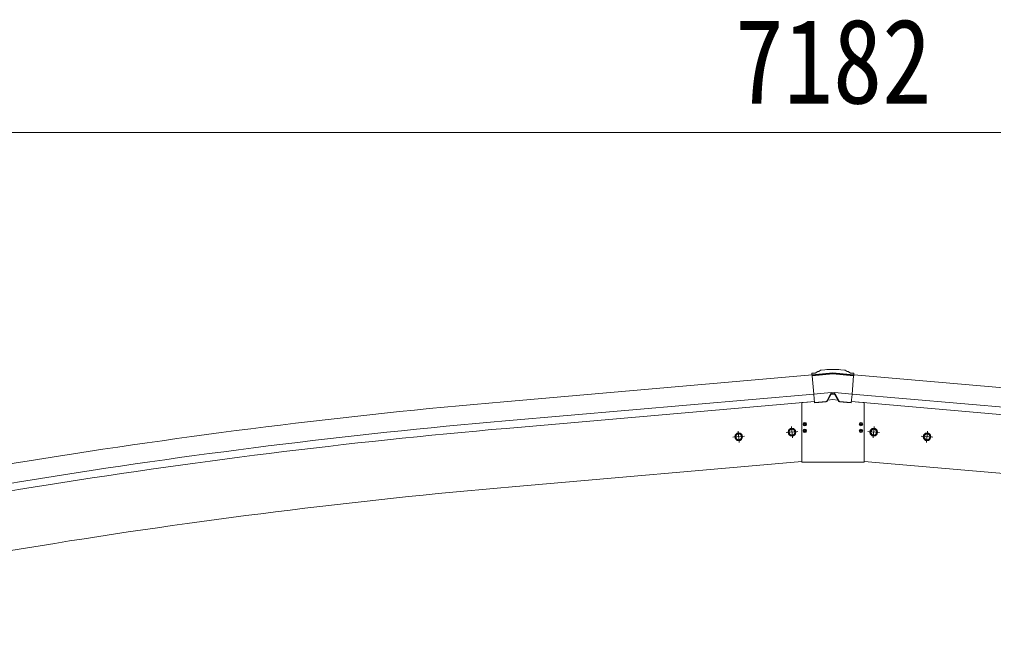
# Model space of a CAD drawing. Units: millimetres at full size, sheet at 1:40; details may follow other scales. Extents: x -11181 to 11305, y -7804 to 7716.
# Drawn here: x -6781 to -4596, y -1684 to -293 of the extents above; entities that cross this region are included whole.
import ezdxf
from ezdxf.enums import TextEntityAlignment as Align

# ---------------------------------------------------------------- set-up
doc = ezdxf.new("R2010")
doc.units = ezdxf.units.MM
doc.header["$LTSCALE"] = 40
for name, color, linetype, lineweight in [('0-1_本体', 4, 'Continuous', 9), ('0-2_部品', 7, 'Continuous', 9), ('0-8_PARTS2', 2, 'Continuous', 9), ('0-A_寸法', 6, 'Continuous', 9)]:
    doc.layers.add(name, color=color, linetype=linetype, lineweight=lineweight)
doc.styles.add('ＭＳ ゴシック', font='')
doc.styles.get('ＭＳ ゴシック').set_extended_font_data('MS Gothic')

msp = doc.modelspace()

# ---------------------------------------------------------------- linework, layer by layer
at = {"layer": '0-1_本体'}
for p, q in [((-5003.43, -1089.8), (-5694.84, -1150.04)), ((-4909.82, -1089.8), (-4218.41, -1150.04)), ((-4999.66, -1132.81), (-5691.1, -1193.05)), ((-4913.59, -1132.81), (-4222.15, -1193.05)), ((-4998.2, -1149.57), (-5689.64, -1209.81)), ((-4915.05, -1149.57), (-4223.61, -1209.81)), ((-5676.25, -1340.74), (-5026.62, -1283.9)), ((-4237, -1340.74), (-4886.62, -1283.9))]:
    msp.add_line(p, q, dxfattribs=at)
for centre, radius, start, end in [((-4439, -15565.26), 14469.82, 94.97901, 103.47901), ((-4439, -15565.26), 14426.65, 94.97901, 103.47901), ((-4439, -15565.26), 14409.82, 94.97901, 103.47901), ((-4421.58, -15678.36), 14392.42, 95.00113, 103.49889)]:
    msp.add_arc(centre, radius, start, end, dxfattribs=at)
at = {"layer": '0-2_部品'}
for p, q in [((-5003.73, -1086.36), (-4996.41, -1085.72)), ((-4996.41, -1085.72), (-5003.73, -1086.36)), ((-5003.6, -1087.77), (-5003.73, -1086.36)), ((-5003.6, -1087.77), (-5003.73, -1086.36)), ((-5003.6, -1087.77), (-5003.57, -1088.19)), ((-5003.6, -1087.77), (-5003.57, -1088.19)), ((-5003.57, -1088.19), (-5003.31, -1091.17)), ((-5003.57, -1088.19), (-5003.31, -1091.17)), ((-4956.62, -1085.36), (-5003.46, -1089.46)), ((-4956.62, -1085.36), (-5003.46, -1089.46)), ((-4956.62, -1087.09), (-5003.31, -1091.17)), ((-4956.62, -1087.09), (-5003.31, -1091.17)), ((-5003.31, -1091.17), (-5003.25, -1091.85)), ((-5003.25, -1091.85), (-5003.31, -1091.17)), ((-4956.62, -1087.77), (-5003.25, -1091.85)), ((-4956.62, -1087.77), (-5003.25, -1091.85)), ((-5003.25, -1091.85), (-4999.64, -1133.12)), ((-5003.25, -1091.85), (-4999.64, -1133.12)), ((-4984.23, -1079.53), (-4988.39, -1081.93)), ((-4988.39, -1081.93), (-4984.23, -1079.53)), ((-4974.32, -1078.29), (-4982.59, -1079.01)), ((-4982.59, -1079.01), (-4974.32, -1078.29)), ((-4956.62, -1085.36), (-4909.79, -1089.46)), ((-4956.62, -1085.36), (-4909.79, -1089.46)), ((-4956.62, -1087.09), (-4909.94, -1091.17)), ((-4956.62, -1087.09), (-4909.94, -1091.17)), ((-4956.62, -1087.77), (-4910, -1091.85)), ((-4956.62, -1087.77), (-4910, -1091.85)), ((-4930.66, -1079.01), (-4938.93, -1078.29)), ((-4938.93, -1078.29), (-4930.66, -1079.01)), ((-4924.86, -1081.93), (-4929.02, -1079.53)), ((-4929.02, -1079.53), (-4924.86, -1081.93)), ((-4916.83, -1085.72), (-4909.52, -1086.36)), ((-4909.52, -1086.36), (-4916.83, -1085.72)), ((-4910, -1091.85), (-4913.61, -1133.12)), ((-4910, -1091.85), (-4913.61, -1133.12)), ((-4910, -1091.85), (-4909.94, -1091.17)), ((-4909.94, -1091.17), (-4910, -1091.85)), ((-4909.68, -1088.19), (-4909.94, -1091.17)), ((-4909.68, -1088.19), (-4909.94, -1091.17)), ((-4909.65, -1087.77), (-4909.68, -1088.19)), ((-4909.65, -1087.77), (-4909.68, -1088.19)), ((-4909.65, -1087.77), (-4909.52, -1086.36)), ((-4909.65, -1087.77), (-4909.52, -1086.36)), ((-4999.64, -1133.12), (-4960.29, -1129.67)), ((-4960.29, -1129.67), (-4999.64, -1133.12)), ((-4999.56, -1134), (-4999.64, -1133.12)), ((-4999.64, -1133.12), (-4999.56, -1134)), ((-4999.56, -1134), (-4998.01, -1151.74)), ((-4999.56, -1134), (-4998.01, -1151.74)), ((-4970.45, -1148.66), (-4961.74, -1132.49)), ((-4961.74, -1132.49), (-4970.45, -1148.66)), ((-4969.38, -1149.05), (-4960.4, -1133.49)), ((-4960.4, -1133.49), (-4969.38, -1149.05)), ((-4960.54, -1132.5), (-4961.74, -1132.49)), ((-4961.74, -1132.49), (-4960.54, -1132.5)), ((-4960.95, -1132.54), (-4960.4, -1133.49)), ((-4960.95, -1132.54), (-4960.4, -1133.49)), ((-4960.54, -1132.5), (-4960.37, -1130.57)), ((-4960.54, -1132.5), (-4960.37, -1130.57)), ((-4960.54, -1132.56), (-4960.54, -1132.5)), ((-4960.54, -1132.5), (-4960.54, -1132.56)), ((-4956.62, -1132.54), (-4960.54, -1132.56)), ((-4960.54, -1132.56), (-4956.62, -1132.54)), ((-4960.5, -1132.05), (-4956.62, -1132.04)), ((-4956.62, -1132.04), (-4960.5, -1132.05)), ((-4960.4, -1133.49), (-4952.85, -1133.49)), ((-4952.85, -1133.49), (-4960.4, -1133.49)), ((-4960.29, -1129.67), (-4960.37, -1130.57)), ((-4960.37, -1130.57), (-4960.29, -1129.67)), ((-4960.29, -1129.67), (-4960.28, -1129.51)), ((-4960.29, -1129.67), (-4960.28, -1129.51)), ((-4960.28, -1129.51), (-4956.62, -1129.83)), ((-4960.28, -1129.51), (-4956.62, -1129.83)), ((-4952.97, -1129.51), (-4956.62, -1129.83)), ((-4952.97, -1129.51), (-4956.62, -1129.83)), ((-4956.62, -1129.83), (-4956.62, -1132.04)), ((-4956.62, -1129.83), (-4956.62, -1132.04)), ((-4956.62, -1132.54), (-4956.62, -1132.04)), ((-4956.62, -1132.04), (-4952.75, -1132.05)), ((-4956.62, -1132.54), (-4956.62, -1132.04)), ((-4952.75, -1132.05), (-4956.62, -1132.04)), ((-4952.71, -1132.56), (-4956.62, -1132.54)), ((-4956.62, -1132.54), (-4952.71, -1132.56)), ((-4952.96, -1129.67), (-4952.97, -1129.51)), ((-4952.96, -1129.67), (-4952.97, -1129.51)), ((-4952.88, -1130.57), (-4952.96, -1129.67)), ((-4952.96, -1129.67), (-4913.61, -1133.12)), ((-4952.96, -1129.67), (-4952.88, -1130.57)), ((-4913.61, -1133.12), (-4952.96, -1129.67)), ((-4952.71, -1132.5), (-4952.88, -1130.57)), ((-4952.71, -1132.5), (-4952.88, -1130.57)), ((-4952.3, -1132.54), (-4952.85, -1133.49)), ((-4952.3, -1132.54), (-4952.85, -1133.49)), ((-4952.85, -1133.49), (-4943.87, -1149.05)), ((-4943.87, -1149.05), (-4952.85, -1133.49)), ((-4951.51, -1132.49), (-4952.71, -1132.5)), ((-4952.71, -1132.5), (-4951.51, -1132.49)), ((-4952.71, -1132.5), (-4952.71, -1132.56)), ((-4952.71, -1132.56), (-4952.71, -1132.5)), ((-4951.51, -1132.49), (-4942.8, -1148.66)), ((-4942.8, -1148.66), (-4951.51, -1132.49)), ((-4913.69, -1134), (-4915.24, -1151.74)), ((-4913.69, -1134), (-4915.24, -1151.74)), ((-4913.61, -1133.12), (-4913.69, -1134)), ((-4913.69, -1134), (-4913.61, -1133.12)), ((-5026.62, -1152.17), (-5013.76, -1150.93)), ((-5026.62, -1152.17), (-5013.76, -1150.93)), ((-5026.62, -1285.4), (-5026.62, -1152.17)), ((-4998.01, -1151.74), (-4971.6, -1149.43)), ((-4971.6, -1149.43), (-4998.01, -1151.74)), ((-4997.96, -1152.24), (-4998.01, -1151.74)), ((-4998.01, -1151.74), (-4997.96, -1152.24)), ((-4997.94, -1152.5), (-4997.96, -1152.24)), ((-4987.98, -1151.63), (-4997.94, -1152.5)), ((-4987.98, -1151.63), (-4987.97, -1151.75)), ((-4987.97, -1151.75), (-4971.33, -1150.29)), ((-4971.33, -1150.29), (-4987.97, -1151.75)), ((-4967.9, -1146.49), (-4956.62, -1145.4)), ((-4967.9, -1146.49), (-4956.62, -1145.4)), ((-4945.35, -1146.49), (-4956.62, -1145.4)), ((-4945.35, -1146.49), (-4956.62, -1145.4)), ((-4941.92, -1150.29), (-4925.28, -1151.75)), ((-4925.28, -1151.75), (-4941.92, -1150.29)), ((-4941.65, -1149.43), (-4915.24, -1151.74)), ((-4915.24, -1151.74), (-4941.65, -1149.43)), ((-4925.27, -1151.63), (-4925.28, -1151.75)), ((-4925.27, -1151.63), (-4915.31, -1152.5)), ((-4915.31, -1152.5), (-4915.29, -1152.24)), ((-4915.24, -1151.74), (-4915.29, -1152.24)), ((-4915.29, -1152.24), (-4915.24, -1151.74)), ((-4886.62, -1152.17), (-4899.49, -1150.93)), ((-4886.62, -1152.17), (-4899.49, -1150.93)), ((-4886.62, -1285.4), (-4886.62, -1152.17)), ((-5021.87, -1199.9), (-5020.76, -1199.88)), ((-5021.87, -1200.9), (-5020.76, -1200.92)), ((-5020.76, -1199.88), (-5020.24, -1199.78)), ((-5020.76, -1200.92), (-5020.24, -1201.02)), ((-5020.14, -1199.27), (-5020.24, -1199.78)), ((-5020.14, -1201.54), (-5020.24, -1201.02)), ((-5020.12, -1198.16), (-5020.14, -1199.27)), ((-5020.12, -1202.65), (-5020.14, -1201.54)), ((-5019.12, -1198.16), (-5019.11, -1199.27)), ((-5019.12, -1202.65), (-5019.11, -1201.54)), ((-5019.11, -1199.27), (-5019, -1199.78)), ((-5019.11, -1201.54), (-5019, -1201.02)), ((-5018.49, -1199.88), (-5019, -1199.78)), ((-5018.49, -1200.92), (-5019, -1201.02)), ((-5017.38, -1199.9), (-5018.49, -1199.88)), ((-5017.38, -1200.9), (-5018.49, -1200.92)), ((-4895.87, -1199.9), (-4894.76, -1199.88)), ((-4895.87, -1200.9), (-4894.76, -1200.92)), ((-4894.76, -1199.88), (-4894.24, -1199.78)), ((-4894.76, -1200.92), (-4894.24, -1201.02)), ((-4894.14, -1199.27), (-4894.24, -1199.78)), ((-4894.14, -1201.54), (-4894.24, -1201.02)), ((-4894.12, -1198.16), (-4894.14, -1199.27)), ((-4894.12, -1202.65), (-4894.14, -1201.54)), ((-4893.12, -1198.16), (-4893.11, -1199.27)), ((-4893.12, -1202.65), (-4893.11, -1201.54)), ((-4893.11, -1199.27), (-4893, -1199.78)), ((-4893.11, -1201.54), (-4893, -1201.02)), ((-4892.49, -1199.88), (-4893, -1199.78)), ((-4892.49, -1200.92), (-4893, -1201.02)), ((-4891.38, -1199.9), (-4892.49, -1199.88)), ((-4891.38, -1200.9), (-4892.49, -1200.92)), ((-5021.87, -1214.9), (-5020.76, -1214.88)), ((-5021.87, -1215.9), (-5020.76, -1215.92)), ((-5020.76, -1214.88), (-5020.24, -1214.78)), ((-5020.76, -1215.92), (-5020.24, -1216.02)), ((-5020.14, -1214.27), (-5020.24, -1214.78)), ((-5020.14, -1216.54), (-5020.24, -1216.02)), ((-5020.12, -1213.16), (-5020.14, -1214.27)), ((-5020.12, -1217.65), (-5020.14, -1216.54)), ((-5019.12, -1213.16), (-5019.11, -1214.27)), ((-5019.12, -1217.65), (-5019.11, -1216.54)), ((-5019.11, -1214.27), (-5019, -1214.78)), ((-5019.11, -1216.54), (-5019, -1216.02)), ((-5018.49, -1214.88), (-5019, -1214.78)), ((-5018.49, -1215.92), (-5019, -1216.02)), ((-5017.38, -1214.9), (-5018.49, -1214.88)), ((-5017.38, -1215.9), (-5018.49, -1215.92)), ((-4895.87, -1214.9), (-4894.76, -1214.88)), ((-4895.87, -1215.9), (-4894.76, -1215.92)), ((-4894.76, -1214.88), (-4894.24, -1214.78)), ((-4894.76, -1215.92), (-4894.24, -1216.02)), ((-4894.14, -1214.27), (-4894.24, -1214.78)), ((-4894.14, -1216.54), (-4894.24, -1216.02)), ((-4894.12, -1213.16), (-4894.14, -1214.27)), ((-4894.12, -1217.65), (-4894.14, -1216.54)), ((-4893.12, -1213.16), (-4893.11, -1214.27)), ((-4893.12, -1217.65), (-4893.11, -1216.54)), ((-4893.11, -1214.27), (-4893, -1214.78)), ((-4893.11, -1216.54), (-4893, -1216.02)), ((-4892.49, -1214.88), (-4893, -1214.78)), ((-4892.49, -1215.92), (-4893, -1216.02)), ((-4891.38, -1214.9), (-4892.49, -1214.88)), ((-4891.38, -1215.9), (-4892.49, -1215.92))]:
    msp.add_line(p, q, dxfattribs=at)
for points in [[(-4996.41, -1085.72), (-4990.59, -1082.36), (-4988.39, -1081.93)], [(-4988.39, -1081.93), (-4990.59, -1082.36), (-4996.41, -1085.72)], [(-4924.86, -1081.93), (-4922.66, -1082.36), (-4916.83, -1085.72)], [(-4916.83, -1085.72), (-4922.66, -1082.36), (-4924.86, -1081.93)], [(-5026.62, -1285.4), (-4886.62, -1285.4), (-4886.62, -1152.17)], [(-4886.62, -1285.4), (-5026.62, -1285.4), (-5026.62, -1152.17)], [(-4987.97, -1151.75), (-4987.98, -1151.63), (-4997.94, -1152.5), (-4997.96, -1152.24)], [(-4925.28, -1151.75), (-4925.27, -1151.63), (-4915.31, -1152.5), (-4915.29, -1152.24)]]:
    msp.add_lwpolyline(points, dxfattribs=at)
for points in [[(-5175.36, -1229.4), (-5172.19, -1222.59), (-5164.71, -1221.94), (-5160.4, -1228.09), (-5163.58, -1234.89), (-5171.05, -1235.54)], [(-5175.34, -1229.56), (-5172.17, -1222.75), (-5164.7, -1222.1), (-5160.39, -1228.25), (-5163.56, -1235.05), (-5171.04, -1235.71)], [(-5055.81, -1218.94), (-5052.64, -1212.13), (-5045.17, -1211.48), (-5040.86, -1217.63), (-5044.03, -1224.43), (-5051.51, -1225.09)], [(-5055.8, -1219.1), (-5052.63, -1212.3), (-5045.15, -1211.64), (-5040.84, -1217.79), (-5044.02, -1224.59), (-5051.49, -1225.25)], [(-4857.45, -1219.1), (-4860.62, -1212.3), (-4868.1, -1211.64), (-4872.4, -1217.79), (-4869.23, -1224.59), (-4861.76, -1225.25)], [(-4857.44, -1218.94), (-4860.61, -1212.13), (-4868.08, -1211.48), (-4872.39, -1217.63), (-4869.22, -1224.43), (-4861.74, -1225.09)], [(-4737.91, -1229.56), (-4741.08, -1222.75), (-4748.55, -1222.1), (-4752.86, -1228.25), (-4749.69, -1235.05), (-4742.21, -1235.71)], [(-4737.89, -1229.4), (-4741.06, -1222.59), (-4748.54, -1221.94), (-4752.85, -1228.09), (-4749.67, -1234.89), (-4742.2, -1235.54)]]:
    msp.add_lwpolyline(points, close=True, dxfattribs=at)
for centre, radius in [((-5019.62, -1200.4), 4), ((-4893.62, -1200.4), 4), ((-5167.88, -1228.74), 8.5), ((-5167.87, -1228.9), 8.5), ((-5167.88, -1228.74), 7.7), ((-5167.87, -1228.9), 7.7), ((-5167.88, -1228.74), 6.5), ((-5167.87, -1228.9), 6.5), ((-5048.34, -1218.28), 8.5), ((-5048.32, -1218.44), 8.5), ((-5048.34, -1218.28), 7.7), ((-5048.32, -1218.44), 7.7), ((-5048.34, -1218.28), 6.5), ((-5048.32, -1218.44), 6.5), ((-5019.62, -1215.4), 4), ((-4893.62, -1215.4), 4), ((-4864.93, -1218.44), 8.5), ((-4864.91, -1218.28), 8.5), ((-4864.93, -1218.44), 7.7), ((-4864.91, -1218.28), 7.7), ((-4864.93, -1218.44), 6.5), ((-4864.91, -1218.28), 6.5), ((-4745.38, -1228.9), 8.5), ((-4745.37, -1228.74), 8.5), ((-4745.38, -1228.9), 7.7), ((-4745.37, -1228.74), 7.7), ((-4745.38, -1228.9), 6.5), ((-4745.37, -1228.74), 6.5)]:
    msp.add_circle(centre, radius, dxfattribs=at)
for centre, radius, start, end in [((-4982.24, -1082.99), 3.99, 95, 120), ((-4982.24, -1082.99), 3.99, 95, 120), ((-4956.62, -1280.51), 202.99, 85, 95), ((-4956.62, -1280.51), 202.99, 85, 95), ((-4931.01, -1082.99), 3.99, 60, 85), ((-4931.01, -1082.99), 3.99, 60, 85), ((-5019.62, -1200.4), 2.3, 167.44414, 192.55586), ((-5019.62, -1200.4), 2.3, 77.44414, 102.55586), ((-5019.62, -1200.4), 2.3, 347.44414, 12.55586), ((-4893.62, -1200.4), 2.3, 167.44414, 192.55586), ((-4893.62, -1200.4), 2.3, 77.44414, 102.55586), ((-4893.62, -1200.4), 2.3, 347.44414, 12.55586), ((-5019.62, -1215.4), 2.3, 167.44414, 192.55586), ((-5019.62, -1200.4), 2.3, 257.44414, 282.55586), ((-5019.62, -1215.4), 2.3, 77.44414, 102.55586), ((-5019.62, -1215.4), 2.3, 257.44414, 282.55586), ((-5019.62, -1215.4), 2.3, 347.44414, 12.55586), ((-4893.62, -1215.4), 2.3, 167.44414, 192.55586), ((-4893.62, -1200.4), 2.3, 257.44414, 282.55586), ((-4893.62, -1215.4), 2.3, 77.44414, 102.55586), ((-4893.62, -1215.4), 2.3, 257.44414, 282.55586), ((-4893.62, -1215.4), 2.3, 347.44414, 12.55586)]:
    msp.add_arc(centre, radius, start, end, dxfattribs=at)
for centre, major_axis, ratio, start_param, end_param in [((-4962.09, -1132.57), (1.15, 0.02), 0.060825, 0.0337838, 1.2585957), ((-4962.09, -1132.57), (-1.15, -0.02), 0.060825, 3.1753764, 4.4001884), ((-4951.16, -1132.57), (1.15, -0.02), 0.060825, 1.8829969, 3.1078089), ((-4951.16, -1132.57), (-1.15, 0.02), 0.060825, 5.0245896, 6.2494015), ((-4971.77, -1147.88), (-0.53, 1.47), 0.958259, 2.8941775, 3.8521671), ((-4971.77, -1147.88), (-0.53, 1.47), 0.958259, 2.8941775, 3.8521671), ((-4971.55, -1147.8), (-1.35, 2.11), 0.997631, 2.6625978, 3.6205875), ((-4971.55, -1147.8), (-1.35, 2.11), 0.997631, 2.6625978, 3.6205875), ((-4941.7, -1147.8), (1.35, 2.11), 0.997631, 2.6625978, 3.6205875), ((-4941.7, -1147.8), (1.35, 2.11), 0.997631, 2.6625978, 3.6205875), ((-4941.48, -1147.88), (0.53, 1.47), 0.958259, 2.4310182, 3.3890078), ((-4941.48, -1147.88), (0.53, 1.47), 0.958259, 2.4310182, 3.3890078)]:
    msp.add_ellipse(centre, major_axis=major_axis, ratio=ratio, start_param=start_param, end_param=end_param, dxfattribs=at)
at = {"layer": '0-8_PARTS2'}
for p, q in [((-5169.01, -1215.79), (-5166.75, -1241.69)), ((-5035.39, -1217.15), (-5061.29, -1219.42)), ((-5049.47, -1205.33), (-5047.2, -1231.23)), ((-4877.86, -1217.15), (-4851.96, -1219.42)), ((-4863.78, -1205.33), (-4866.05, -1231.23)), ((-4744.24, -1215.79), (-4746.5, -1241.69)), ((-5154.93, -1227.61), (-5180.83, -1229.87)), ((-4758.32, -1227.61), (-4732.42, -1229.87))]:
    msp.add_line(p, q, dxfattribs=at)
at = {"layer": '0-A_寸法'}
msp.add_line((-1365.62, -546.29), (-8547.62, -546.29), dxfattribs=at)

# ---------------------------------------------------------------- texts
at = {"layer": '0-A_寸法', "color": 7, "style": 'ＭＳ ゴシック', "width": 0.85}
msp.add_text('7182', height=190.6, dxfattribs=at).set_placement((-5176.62, -538.29), align=Align.BOTTOM_LEFT)

doc.saveas('drawing.dxf')
